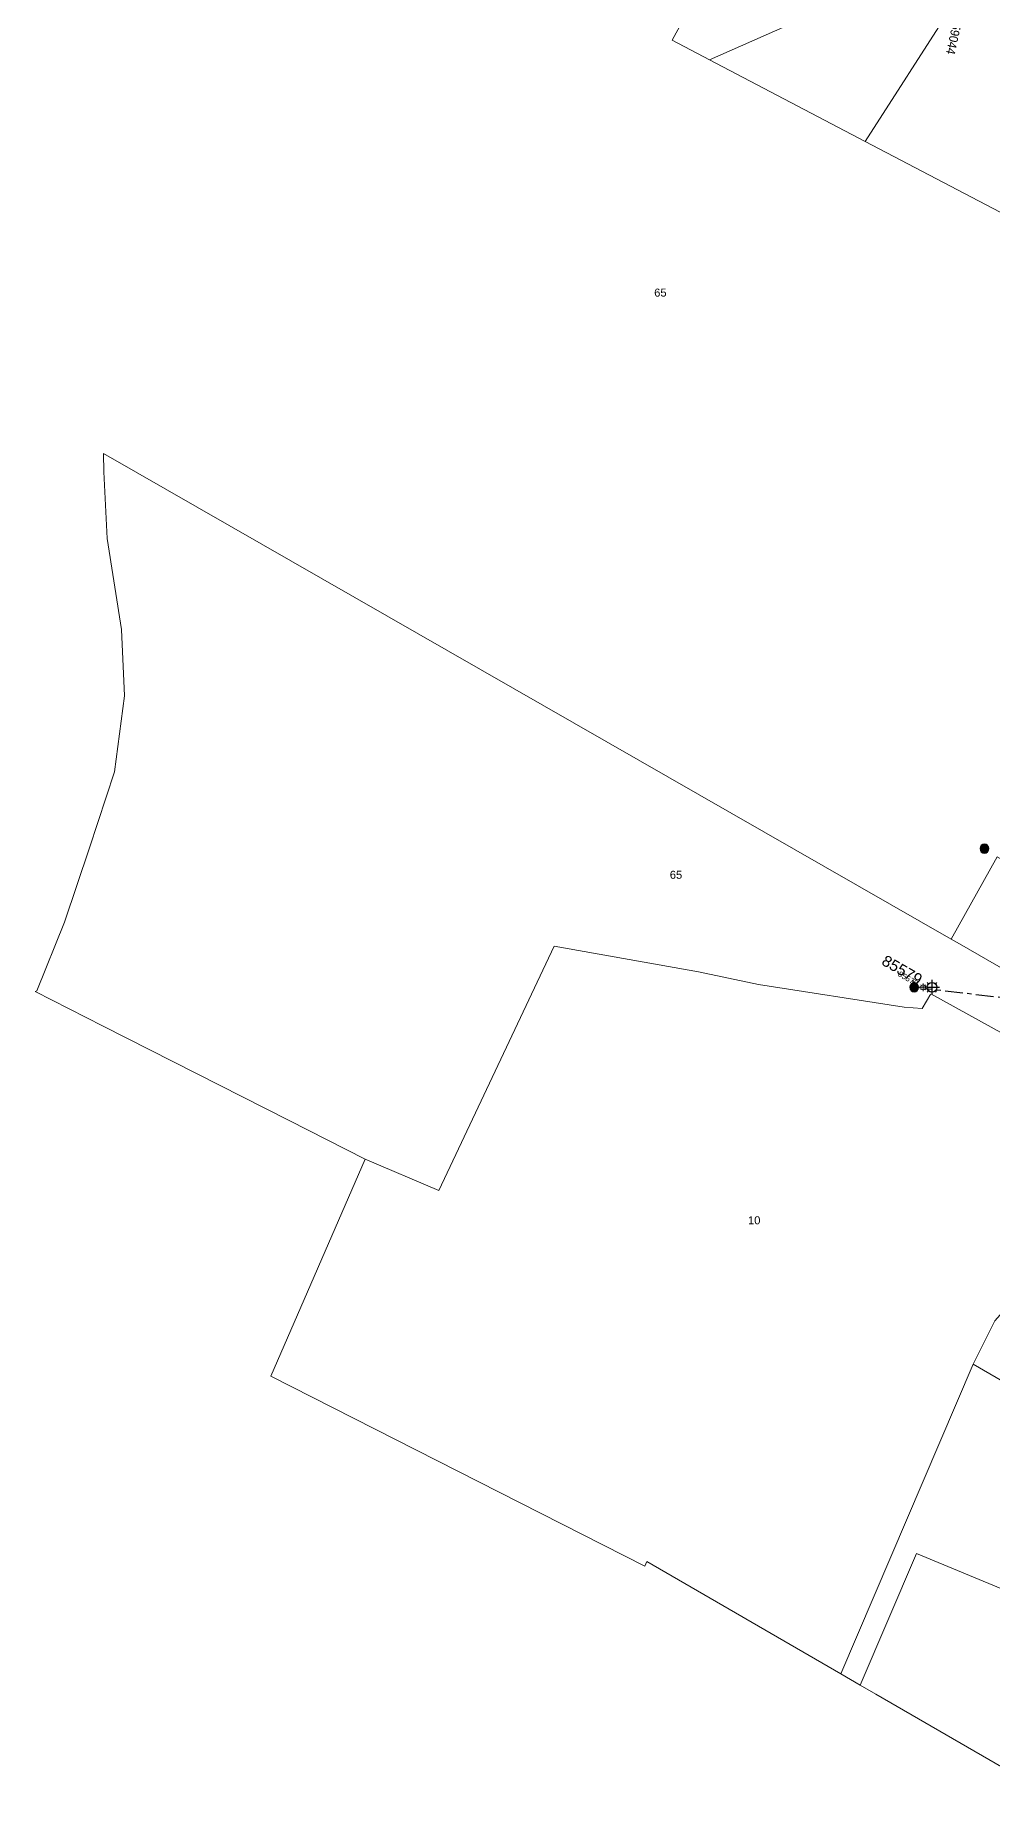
# Model space of a CAD drawing. Header units: metres. Extents: x 279683 to 1215799, y 6210454 to 24863887.
# Drawn here: x 279683.3 to 279898.9, y 6216709.8 to 6217104.2 of the extents above; entities that cross this region are included whole.
import ezdxf
from ezdxf.enums import TextEntityAlignment as Align

# ---------------------------------------------------------------- set-up
doc = ezdxf.new("R2010")
doc.units = ezdxf.units.M
doc.linetypes.add('Cable Exist UG', pattern=[7, 4, -1, 1, -1])
doc.layers.get('0').update_dxf_attribs({"color": 6})
for name, color, linetype, lineweight in [('_User Miscellaneous5', 121, 'Continuous', 13), ('Cadastre Buildings_SP_EXT', 78, 'Continuous', 15), ('Cadastre Land Parcels_SP_EXT', 118, 'Continuous', 15)]:
    doc.layers.add(name, color=color, linetype=linetype, lineweight=lineweight)
for name, color, linetype in [('Equip_SP_SL_EXT', 7, 'Continuous'), ('SupportsOH_SP_TR_HV_LV_SL_EXT', 7, 'Continuous'), ('SupportsUG_SP_LV_SL_EXT', 7, 'Continuous'), ('Trench_SP_EXT', 7, 'Continuous')]:
    doc.layers.add(name, color=color, linetype=linetype)
doc.styles.add('COLUMN_LABEL', font='arial.ttf', dxfattribs={"height": 2})
doc.styles.add('iecARIAL', font='arial.ttf', dxfattribs={"height": 2})
doc.styles.add('POLE_LABEL', font='arial.ttf', dxfattribs={"height": 2})
doc.styles.add('SL_LABEL', font='arial.ttf', dxfattribs={"height": 2})
doc.styles.get("Standard").update_dxf_attribs({"font": 'arial.ttf'})

# ---------------------------------------------------------------- blocks, each defined once
blk = doc.blocks.new('COLUMN_EXT')
blk.add_hatch(color=256).paths.add_polyline_path([(1.5, -1.5), (1.5, 1.5), (-1.5, 1.5), (-1.5, -1.5)])
blk.add_lwpolyline([(1.5, 1.5), (-1.5, 1.5), (-1.5, -1.5), (1.5, -1.5)], close=True)
at = {"flags": 9}
for tag, style, p in [('STRUCTURE_PLANT_NUMBER', 'POLE_LABEL', (-1.81, -0.03)), ('STREET_CODE', 'COLUMN_LABEL', (-1.81, 0.2))]:
    blk.add_attdef(tag, text='', height=0.2, rotation=180, dxfattribs=dict(at, style=style)).set_placement(p, align=Align.MIDDLE_LEFT)
for tag, p in [('COLUMN_TYPE', (-1.81, 0.4)), ('STREETNAME', (-1.81, 1.6)), ('OWNED_BY', (-1.81, 0.6)), ('LOCATION', (-1.81, 1.4)), ('SUBURB', (-1.81, 1.8)), ('LEGEND', (-1.81, 1.2)), ('USAGE', (-1.81, 1)), ('NOTES', (-1.81, 2)), ('STATE', (-1.81, 0.8))]:
    blk.add_attdef(tag, text='', height=0.2, rotation=180, dxfattribs=at).set_placement(p, align=Align.MIDDLE_LEFT)
at = {"flags": 1}
blk.add_attdef('Z', (-1.81, 2.35), '', height=0.2, rotation=180, dxfattribs=at)
at = {"style": 'COLUMN_LABEL', "width": 0.9, "flags": 8}
blk.add_attdef('ASSET_NUM', text='', height=2, rotation=270, dxfattribs=at).set_placement((2, -4), align=Align.MIDDLE_LEFT)
blk = doc.blocks.new('SL_LANTERN_EXT')
at = {"flags": 9}
for tag, p in [('LRATECODE', (-7.4, 0)), ('LOUTREACHVOCAB', (-7.2, 0)), ('LOUTREACH', (-7, 0)), ('LANTNUMBER', (-6.6, 0)), ('LNEW', (-6.4, 0)), ('LMASTVOCAB', (-6.2, 0)), ('LMAST', (-6, 0)), ('LLAMPVOCAB', (-5.8, 0)), ('LLAMP', (-5.6, 0)), ('LEXIST', (-5.4, 0)), ('LCHARGE3PERCENT', (-5.2, 0)), ('LCHARGE3', (-5, 0)), ('LCHARGE2PERCENT', (-4.8, 0)), ('LCHARGE2', (-4.6, 0)), ('LCHARGE1PERCENT', (-4.4, 0)), ('LCHARGE1', (-4.2, 0)), ('LCATEGORY', (-4, 0)), ('LBRACKETVOCAB', (-3.8, 0)), ('LBRACKET', (-3.6, 0)), ('LKINGHEIGHT', (-3.4, 0)), ('CREPLACE', (-3.2, 0)), ('CREMOVE', (-3, 0)), ('CNUMBER', (-2.8, 0)), ('CNEW', (-2.6, 0)), ('CEXIST', (-2.4, 0)), ('USAGE', (-2.2, 0)), ('STATE', (-2, 0)), ('OWNED_BY', (-1.8, 0)), ('ORIENTATION', (-1.6, 0)), ('OPERATING_VOLTAGE', (-1.4, 0)), ('NO_PHASES', (-1.2, 0)), ('LANTERN_TYPE', (-1, 0)), ('LANTERN_PURPOSE', (-0.8, 0)), ('CONTROL_TYPE', (-0.6, 0)), ('CONSTRUCTED_VOLTAGE', (-0.4, 0))]:
    blk.add_attdef(tag, text='', height=0.001, rotation=270, dxfattribs=at).set_placement(p, align=Align.MIDDLE_LEFT)
at = {"style": 'SL_LABEL', "flags": 9}
blk.add_attdef('STREET_CODE', text='', height=0.001, rotation=270, dxfattribs=at).set_placement((0, 0), align=Align.MIDDLE_LEFT)
at = {"flags": 1}
blk.add_attdef('Z', (0, 0), '', height=0.001, rotation=270, dxfattribs=at)
at = {"flags": 9}
for tag, p in [('LREMOVE', (0, -7.6)), ('LREPLACE', (0, -7.8)), ('LTYPE', (0, -8)), ('LTYPEVOCAB', (0, -8.2)), ('LEGEND', (0, -8.4)), ('SUBURB', (0, -8.6)), ('STREETNAME', (0, -8.8)), ('LOCATION', (0, -9)), ('NOTES', (0, -9.2)), ('MAINTAINED_BY', (0, -9.86))]:
    blk.add_attdef(tag, text='', height=0.001, dxfattribs=at).set_placement(p, align=Align.MIDDLE_LEFT)
blk.add_attdef('OPERATED_BY', (0, -9.61), '', height=0.001, dxfattribs=at)
blk.add_wipeout([(5.69, 0), (5.06, -1.06), (4, -1.69), (2.94, -1.06), (2.31, 0), (2.94, 1.06), (4, 1.69), (5.06, 1.06)])
for p, q in [((0, 0), (4, 0)), ((2.94, 1.06), (3.2, 0.8)), ((4, 1.69), (4, 0)), ((5.06, 1.06), (4.8, 0.8)), ((2.94, -1.06), (3.2, -0.8)), ((4, 0), (5.69, 0)), ((4, 0), (4, -1.69)), ((5.06, -1.06), (4.8, -0.8))]:
    blk.add_line(p, q)
blk.add_circle((4, 0), 1.12)
at = {"width": 0.9}
blk.add_attdef('LNUMBER', text='', height=1, dxfattribs=at).set_placement((7, -1), align=Align.MIDDLE_LEFT)
blk = doc.blocks.new('POLE_EXT')
blk.add_hatch(color=256).paths.add_polyline_path([(-1, 0, 1), (1, 0, 1)])
blk.add_lwpolyline([(-1, 0, 1), (1, 0, 1)], format="xyb", close=True)
at = {"flags": 8}
blk.add_attdef('pNumber', text='', height=2, dxfattribs=at).set_placement((2.5, 2.5), align=Align.MIDDLE_CENTER)
at = {"style": 'POLE_LABEL', "flags": 9}
for tag, p in [('STRUCTURE_PLANT_NUMBER', (1.35, 0.03)), ('STREET_CODE', (1.35, -0.2))]:
    blk.add_attdef(tag, text='', height=0.2, dxfattribs=at).set_placement(p, align=Align.MIDDLE_LEFT)
at = {"flags": 9}
for tag, p in [('OWNED_BY', (1.35, -0.4)), ('SPECIAL_USE', (1.35, -0.8)), ('STATE', (1.35, -1)), ('cLV', (1.35, -1.4)), ('hDepth', (1.35, -1.6)), ('hDia', (1.35, -1.8)), ('cHV', (1.35, -2)), ('cLinedev', (1.35, -3.4)), ('pExisting', (1.35, -3.8)), ('PARENT', (1.35, -0.6)), ('USAGE', (1.35, -1.2)), ('LBRACKET', (1.35, -2.2)), ('LExisting', (1.35, -2.4)), ('LANTNUMBER', (1.35, -2.6)), ('LOther', (1.35, -2.8)), ('LRemove', (1.35, -3)), ('LEGEND', (1.35, -3.2)), ('LOCATION', (1.35, -3.6)), ('PFNUMBER', (1.35, -4)), ('pFooting', (1.35, -4.4)), ('pNew', (1.35, -4.6)), ('pRelocate', (1.35, -5)), ('pRemove', (1.35, -5.2)), ('pReplace', (1.35, -5.4)), ('pStay', (1.35, -5.6)), ('pType', (1.35, -5.8)), ('cspan', (1.35, -6)), ('STREETNAME', (1.35, -6.2)), ('SUBURB', (1.35, -6.4)), ('OPERATED_BY', (1.36, -7.01)), ('NEWPFNUMBER', (1.35, -4.2)), ('NOTES', (1.35, -6.6)), ('MAINTAINED_BY', (1.36, -6.81))]:
    blk.add_attdef(tag, text='', height=0.2, dxfattribs=at).set_placement(p, align=Align.MIDDLE_LEFT)
at = {"flags": 1}
blk.add_attdef('Z', (1.35, -7.33), '', height=0.2, dxfattribs=at)

msp = doc.modelspace()

# ---------------------------------------------------------------- linework, layer by layer
at = {"layer": 'Cadastre Buildings_SP_EXT', "linetype": 'Continuous'}
msp.add_lwpolyline([(279939.987, 6216778.706), (279894.45, 6216805.128), (279864.647, 6216735.457), (279869.013, 6216732.927), (279881.684, 6216762.548), (279924.029, 6216745.014), (279930.71, 6216760.645), (279939.987, 6216778.706)], close=True, dxfattribs=at)
at = {"layer": 'Cadastre Land Parcels_SP_EXT', "linetype": 'Continuous'}
for points in [[(279884.076, 6217130.617), (279842.797, 6217132.415), (279826.695, 6217103.023), (279835.076, 6217098.632), (279880.871, 6217118.859), (279880.706, 6217119.933), (279880.615, 6217120.981), (279880.606, 6217122.034), (279880.68, 6217123.082), (279880.835, 6217124.122), (279881.074, 6217125.148), (279881.392, 6217126.15), (279881.788, 6217127.125), (279882.26, 6217128.065), (279882.804, 6217128.964), (279883.418, 6217129.818), (279884.076, 6217130.617)], [(279889.45, 6217110.205), (279888.519, 6217110.513), (279887.615, 6217110.894), (279886.744, 6217111.344), (279885.91, 6217111.861), (279885.12, 6217112.443), (279884.378, 6217113.084), (279883.689, 6217113.784), (279883.056, 6217114.535), (279882.486, 6217115.331), (279881.979, 6217116.172), (279881.541, 6217117.05), (279881.173, 6217117.958), (279880.871, 6217118.859), (279835.076, 6217098.632), (279870.163, 6217080.253), (279889.45, 6217110.205)], [(279910.107, 6217059.326), (279901.235, 6217113.309), (279900.422, 6217112.667), (279899.562, 6217112.054), (279898.656, 6217111.516), (279897.71, 6217111.048), (279896.729, 6217110.657), (279895.723, 6217110.346), (279894.692, 6217110.115), (279893.648, 6217109.965), (279892.595, 6217109.9), (279891.539, 6217109.919), (279890.489, 6217110.02), (279889.45, 6217110.205), (279870.163, 6217080.253), (279910.107, 6217059.326)], [(279943.17, 6216894.912), (279899.811, 6216919.297), (279889.48, 6216900.755), (279890.857, 6216900.016), (279947.656, 6216867.327), (279976.88, 6216850.531), (279981.265, 6216859.036), (279987.013, 6216870.256), (279943.17, 6216894.912)], [(279736.375, 6216802.443), (279820.569, 6216759.7), (279821.019, 6216760.733), (279864.647, 6216735.457), (279894.45, 6216805.128), (279899.286, 6216814.892), (279902.385, 6216818.339), (279926.346, 6216865.605), (279884.95, 6216888.485), (279882.992, 6216885.164), (279878.913, 6216885.473), (279846.167, 6216890.56), (279832.647, 6216893.368), (279800.158, 6216899.142), (279774.233, 6216844.224), (279757.634, 6216851.225), (279736.375, 6216802.443)], [(279924.029, 6216745.014), (279881.684, 6216762.548), (279869.013, 6216732.927), (279872.506, 6216730.855), (279908.968, 6216709.779), (279924.029, 6216745.014)]]:
    msp.add_lwpolyline(points, close=True, dxfattribs=at)
for points in [[(279947.656, 6216867.327), (279890.857, 6216900.016), (279889.48, 6216900.755), (279698.73, 6217009.99), (279698.825, 6217005.906), (279699.604, 6216990.921), (279702.808, 6216970.45), (279703.493, 6216955.475), (279701.251, 6216938.422), (279695.557, 6216921.321), (279689.956, 6216904.548), (279683.751, 6216889.15), (279683.339, 6216888.94), (279683.339, 6216888.94), (279698.667, 6216881.159), (279740.51, 6216859.918), (279757.634, 6216851.225), (279774.233, 6216844.224), (279800.158, 6216899.142), (279832.647, 6216893.368), (279846.167, 6216890.56), (279878.913, 6216885.473), (279882.992, 6216885.164), (279884.95, 6216888.485), (279926.346, 6216865.605)], [(279899.286, 6216814.892), (279894.45, 6216805.128), (279939.987, 6216778.706)]]:
    msp.add_lwpolyline(points, dxfattribs=at)

# ---------------------------------------------------------------- block references
at = {"layer": '_User Miscellaneous5', "xscale": 0.5, "yscale": 0.5, "zscale": 0.5}
msp.add_blockref('POLE_EXT', (279896.984, 6216921.131), dxfattribs=at)
at = {"layer": 'SupportsOH_SP_TR_HV_LV_SL_EXT'}
msp.add_blockref('POLE_EXT', (279896.984, 6216921.131), dxfattribs=at)
at = {"layer": 'SupportsUG_SP_LV_SL_EXT'}
ref = msp.add_blockref('COLUMN_EXT', (279889.9508, 6217112.391), dxfattribs=dict(at, rotation=347.8869265404832))
ref.add_attrib('ASSET_NUM', '259044', dxfattribs={"layer": '0', "height": 2, "rotation": 257.886927, "style": 'COLUMN_LABEL', "width": 0.9}).set_placement((279891.0669, 6217108.0604), align=Align.MIDDLE_LEFT)

# ---------------------------------------------------------------- texts
at = {"layer": 'Cadastre Land Parcels_SP_EXT'}
for s, p in [('65', (279824.0608, 6217046.2224)), ('65', (279827.5745, 6216915.2377)), ('10', (279845.1732, 6216837.4961))]:
    msp.add_text(s, height=1.8, dxfattribs=at).set_placement(p, align=Align.MIDDLE_CENTER)

# ---------------------------------------------------------------- next in the draw order: block references
at = {"layer": 'Equip_SP_SL_EXT'}
ref = msp.add_blockref('SL_LANTERN_EXT', (279881.1708, 6216889.9151), dxfattribs=at)
ref.add_attrib('ASSET_NUM', '85579', dxfattribs={"layer": '0', "height": 2.5, "rotation": 330.201955, "style": 'iecARIAL'}).set_placement((279882.6708, 6216891.4151), align=Align.MIDDLE_RIGHT)

# ---------------------------------------------------------------- next in the draw order: linework, layer by layer
at = {"layer": 'Trench_SP_EXT', "linetype": 'Cable Exist UG'}
msp.add_lwpolyline([(279881.1708, 6216889.915), (279906.1738, 6216887.0801), (279937.9932, 6216865.3998)], dxfattribs=at)

# ---------------------------------------------------------------- next in the draw order: block references
at = {"layer": 'SupportsOH_SP_TR_HV_LV_SL_EXT'}
msp.add_blockref('POLE_EXT', (279881.1708, 6216889.9151), dxfattribs=at)

# ---------------------------------------------------------------- next in the draw order: block references
at = {"layer": '_User Miscellaneous5'}
ref = msp.add_blockref('SL_LANTERN_EXT', (279881.1708, 6216889.9151), dxfattribs=dict(at, xscale=0.5, yscale=0.5, zscale=0.5))
ref.add_attrib('ASSET_NUM', '85579', dxfattribs={"layer": '0', "height": 1.25, "rotation": 330.201955, "style": 'iecARIAL'}).set_placement((279881.9208, 6216890.6651), align=Align.MIDDLE_RIGHT)

# ---------------------------------------------------------------- next in the draw order: block references
at = {"layer": '_User Miscellaneous5', "xscale": 0.5, "yscale": 0.5, "zscale": 0.5}
msp.add_blockref('POLE_EXT', (279881.1708, 6216889.9151), dxfattribs=at)

doc.saveas('drawing.dxf')
